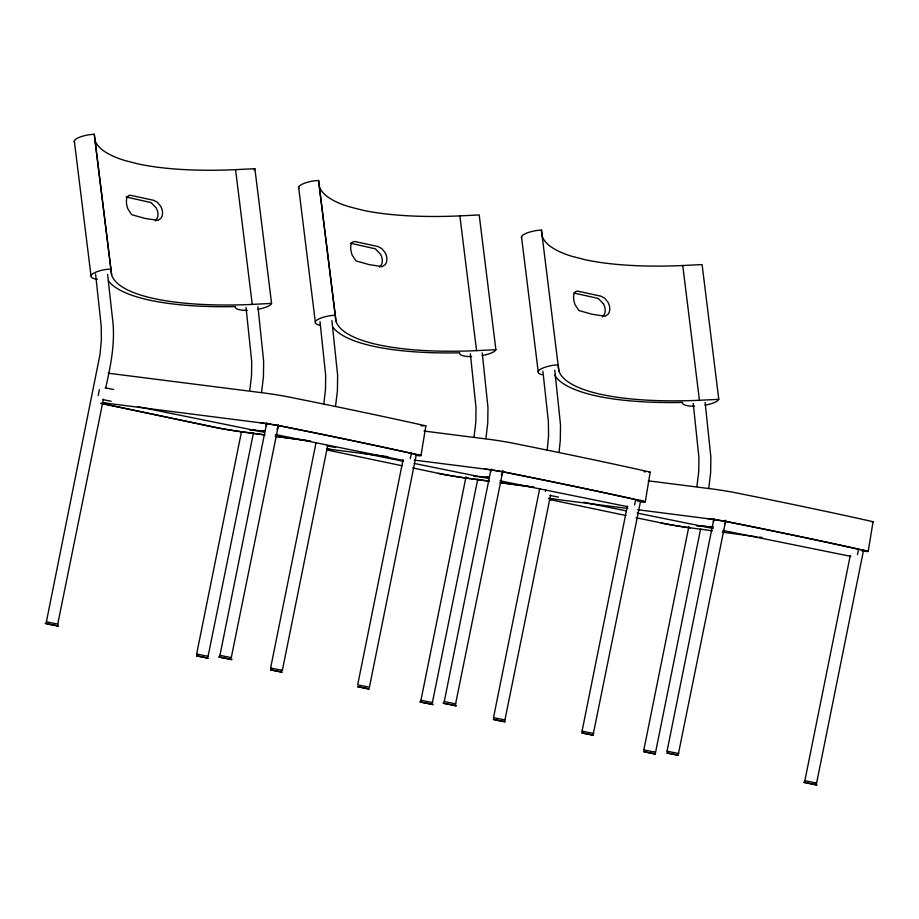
<?xml version="1.0" encoding="UTF-8"?>
<svg xmlns="http://www.w3.org/2000/svg" width="919" height="919" viewBox="0 0 919 919"><rect width="100%" height="100%" fill="white"/><g stroke="black" fill="none" stroke-linecap="round" stroke-linejoin="round"><path stroke-width="1.38" d="M547.196 450.344L548.563 435.893L548.367 421.557L542.899 371.184M559.039 452.148L560.291 440.431L560.51 424.888L554.789 370.242M249.773 390.345L251.519 375.894L251.714 361.512L246.039 307.578M261.559 392.424L263.443 376.824L263.661 361.282L257.94 306.636M323.741 404.326L325.487 389.886L325.682 375.492L320.007 321.57M335.527 406.416L337.411 390.816L337.629 375.274L331.897 320.616M474.078 436.571L475.824 422.12L476.019 407.737L470.356 353.804M485.864 438.65L487.759 423.05L487.966 407.508L482.245 352.862M696.958 486.185L698.704 471.746L698.911 457.363L693.236 403.43M708.756 488.276L710.64 472.676L710.858 457.134L705.126 402.488M420.982 455.64L425.853 425.968M645.287 501.866L650.17 472.194M868.168 551.48L873.05 521.82M99.401 389.656L98.218 395.538M411.436 452.86L410.253 458.742M635.511 500.51L634.558 504.968M858.392 550.125L857.45 554.594M46.387 621.83L100.01 354.504L101.366 340.041L101.182 325.717L95.553 273.942M57.725 624.127L103.41 399.179M105.674 387.933C110.889 364.992 115.668 341.271 112.394 317.675L107.592 274.39M197.206 654.19L196.643 654.041L241.433 431.919M208.062 656.373L253.472 432.826M219.94 655.362L266.636 423.337M231.266 657.659L278.365 425.715M271.174 668.17L270.611 668.033L315.964 443.096M281.34 670.227L282.351 670.399L327.715 445.405M403.039 459.902L357.675 684.873L369.415 687.251L416.192 455.25M421.511 700.416L420.959 700.267L466.025 476.743M432.378 702.598L477.777 479.052M444.245 701.588L490.941 469.563M455.583 703.885L502.957 470.528M494.054 717.796L493.503 717.647L539.706 488.494M504.922 719.979L550.596 495.031M582.06 731.133L627.344 506.128M593.398 733.431L640.784 500.074M644.403 750.03L643.84 749.893L688.905 526.357M654.558 752.098L655.58 752.27L700.657 528.678M667.608 751.317L667.045 751.179L713.822 519.178M678.463 753.511L725.838 520.154M805.423 780.863L804.86 780.713L850.224 555.754M815.59 782.919L816.6 783.091L863.665 549.688M545.404 491.378L545.748 489.965M257.894 309.312A18.369 4.997 -7.1 0 0 270.714 304.671L271.53 303.419L249.417 304.545A189.498 51.487 -7.1 0 1 111.636 275.022L94.289 134.243L89.476 134.668A18.483 5.02 -7.1 0 0 74.496 142.215M157.448 217.964L155.254 220.997M254.023 169.923L254.885 168.717L271.587 303.488M298.801 188.441A18.483 5.02 -7.1 0 1 313.793 180.894L318.606 180.469L319.261 186.5A189.498 51.487 -7.1 0 0 348.852 206.649L362.408 210.152A189.498 51.487 -7.1 0 0 457.03 216.022L479.201 214.943L495.892 349.714L495.019 350.897A18.369 4.997 -7.1 0 1 482.199 355.538M521.682 238.067A18.483 5.02 -7.1 0 1 536.673 230.508L541.44 230.06L542.141 236.114A189.498 51.487 -7.1 0 0 571.733 256.263L585.3 259.767A189.498 51.487 -7.1 0 0 679.922 265.648L702.093 264.592L718.784 399.34L717.9 400.523A18.369 4.997 -7.1 0 1 705.08 405.153M379.558 267.222L381.753 264.19A10.385 7.386 66.3 0 0 380.512 254.149L375.285 248.808L350.461 243.202M602.439 316.848L604.645 313.804A10.385 7.386 66.3 0 0 603.404 303.775M249.497 430.081L256.125 430.448M251.094 430.138L264.706 430.896L260.548 430.689M473.802 476.306L488.885 477.133M486.289 476.972L489.011 477.122M698.291 525.99L706.458 526.438M709.181 526.587L713.259 526.817M696.694 525.932L705.976 526.438M707.733 526.53L713.121 526.828M424.004 431.045L489.425 439.362A19.196 0.735 9.3 0 1 509.827 442.567A896.048 34.129 9.3 0 1 649.664 471.975A19.196 0.735 9.3 0 1 649.078 472.297M106.053 403.2L104.169 402.959A19.804 0.758 9.3 0 0 102.572 402.775M648.309 480.844L712.305 488.977A19.196 0.735 9.3 0 1 732.707 492.182A896.048 34.129 9.3 0 1 872.545 521.59A19.196 0.735 9.3 0 1 871.959 521.923M330.358 449.425L328.474 449.184A19.804 0.758 9.3 0 0 326.877 449M387.852 456.674L329.542 449.253A21.011 0.804 9.3 0 0 327.589 449.012M414.251 460.086L485.358 469.127A18.012 0.689 9.3 0 1 502.888 471.838L517.294 474.709A894.842 34.083 9.3 0 1 633.754 499.201L643.955 501.51A18.012 0.689 9.3 0 1 638.406 501.2M627.803 508.46L552.422 498.879A21.011 0.804 9.3 0 0 548.792 498.443M637.752 509.723L708.239 518.741A18.012 0.689 9.3 0 1 725.78 521.464L740.174 524.324A894.842 34.083 9.3 0 1 856.634 548.815L866.847 551.136A18.012 0.689 9.3 0 1 862.493 550.975M553.249 499.051L551.354 498.81A19.804 0.758 9.3 0 0 548.448 498.5M265.154 434.94L240.33 431.597A19.804 0.758 9.3 0 1 216.608 427.634L102.216 403.567A19.804 0.758 9.3 0 1 100.975 403.28M275.091 436.272L310.565 441.051M264.442 434.905L243.156 432.033A21.011 0.804 9.3 0 1 213.932 427.151L102.825 403.786A21.011 0.804 9.3 0 1 101.216 403.43M275.803 436.433L309.875 441.017M489.459 481.165L464.635 477.823A19.804 0.758 9.3 0 1 440.925 473.859L412.734 467.943M500.809 482.693L533.457 487.081M488.759 481.131L467.461 478.259A21.011 0.804 9.3 0 1 438.237 473.377M500.108 482.659L534.18 487.242M712.34 530.791L687.527 527.449A19.804 0.758 9.3 0 1 663.805 523.474L636.12 517.73M722.277 532.124L757.061 536.857M759.174 537.087L762.023 537.466M46.306 621.795L58.046 624.173M219.848 655.327L231.588 657.705M196.643 654.041L208.383 656.419M270.611 668.033L282.351 670.399M444.164 701.553L455.893 703.931M420.959 700.267L432.688 702.644M493.503 717.647L505.232 720.025M581.98 731.099L593.72 733.477M667.045 751.179L678.785 753.557M643.84 749.893L655.58 752.27M804.86 780.713L816.6 783.091M105.18 387.818L113.611 389.518M102.802 399.581L111.233 401.293M137.942 406.703L264.442 432.332M275.689 434.607L403.602 460.511M327.107 445.807L335.538 447.519M360.845 452.642L403.016 461.189M414.251 463.463L488.747 478.558M499.993 480.832L627.907 506.737M549.999 495.433L558.43 497.133M583.726 502.268L625.896 510.803M637.143 513.078L713.041 528.459M722.885 530.447L850.787 556.363M225.821 658.314C247.648 662.967 203.088 653.604 224.914 658.257M450.126 704.54C471.952 709.192 427.392 699.83 449.219 704.482M52.268 624.782C74.094 629.435 29.546 620.072 51.361 624.725M426.014 703.196C404.188 698.543 448.748 707.906 426.921 703.253M809.926 783.643C788.065 778.979 832.683 788.364 810.834 783.7M327.13 450.011L402.131 465.772M550.021 499.626L625.908 515.513M326.521 449.793L328.06 450.126M549.401 499.419L550.952 499.752M574.099 293.069L598.166 298.422L603.404 303.775M126.156 196.976L150.98 202.582L156.207 207.924A10.385 7.386 66.3 0 1 157.448 217.964M495.892 349.714L473.722 350.771A189.498 51.487 -7.1 0 1 335.952 321.248L319.433 187.913M419.65 455.284L409.449 452.975A894.842 34.083 9.3 0 0 292.989 428.484L278.583 425.612A18.012 0.689 9.3 0 0 261.042 422.901L105.237 403.027A21.011 0.804 9.3 0 0 103.284 402.786M335.952 321.248L335.286 315.217L330.472 315.642A18.483 5.02 -7.1 0 0 319.456 325.119M254.873 168.682L232.725 169.797A189.498 51.487 -7.1 0 1 138.103 163.927L124.536 160.423A189.498 51.487 -7.1 0 1 94.956 140.262L94.289 134.243M541.44 230.06L558.832 370.862A189.498 51.487 -7.1 0 0 696.602 400.397L718.784 399.34M554.777 375.113L555.65 376.744A194.506 52.842 -7.1 0 0 680.428 402.476L682.587 402.407A18.369 4.997 -7.1 0 0 694.511 406.198M682.748 265.488L699.439 400.236M521.498 236.769L538.189 371.517M459.868 215.862L476.559 350.61M318.606 180.469L335.286 315.217M298.618 187.143L315.297 321.903M235.563 169.636L252.254 304.384M94.956 140.262L111.636 275.022M74.301 140.917L90.992 275.677M558.832 370.862L558.178 364.843L553.364 365.257A18.483 5.02 -7.1 0 0 542.348 374.734M110.981 269.095L106.167 269.416A18.483 5.02 -7.1 0 0 91.567 274.735A18.483 5.02 -7.1 0 0 97.403 279.261M278.273 424.808A6.008 5.985 -86.8 0 1 276.918 429.196M266.349 425.934A6.008 5.985 -86.8 0 1 266.866 422.866M108.453 280.892A194.506 52.842 -7.1 0 0 233.242 306.624L235.402 306.555A18.369 4.997 -7.1 0 0 247.314 310.358M108.155 373.183A21.011 0.804 9.3 0 1 110.096 373.436L265.12 393.137A19.196 0.735 9.3 0 1 285.522 396.342A896.048 34.129 9.3 0 1 425.359 425.75A19.196 0.735 9.3 0 1 425.302 426.094M260.249 422.729A19.196 0.735 9.3 0 1 280.651 425.934A896.048 34.129 9.3 0 1 420.488 455.342A19.196 0.735 9.3 0 1 416.181 455.307M423.211 425.945A19.196 0.735 9.3 0 1 421.051 425.704M419.661 455.284A18.012 0.689 9.3 0 1 416.376 455.25M725.401 522.21A6.008 5.985 -86.8 0 1 724.942 523.715M713.546 521.774A6.008 5.985 -86.8 0 1 714.063 518.707M707.446 518.58A19.196 0.735 9.3 0 1 727.848 521.785A896.048 34.129 9.3 0 1 867.674 551.193A19.196 0.735 9.3 0 1 862.091 550.986M690.341 527.885A21.011 0.804 9.3 0 1 661.117 522.991M502.578 471.033A6.008 5.985 -86.8 0 1 501.234 475.422M490.654 472.159A6.008 5.985 -86.8 0 1 491.171 469.092M332.77 327.118A194.506 52.842 -7.1 0 0 457.547 352.85L459.707 352.781A18.369 4.997 -7.1 0 0 471.619 356.583M484.554 468.954A19.196 0.735 9.3 0 1 504.956 472.159A896.048 34.129 9.3 0 1 644.793 501.567A19.196 0.735 9.3 0 1 640.486 501.533M639.199 501.372A19.196 0.735 9.3 0 1 637.797 501.188M645.356 471.929A19.196 0.735 9.3 0 1 644.07 471.769M127.178 197.034L126.615 198.803A10.362 4.618 74.9 0 0 127.856 208.831L131.67 214.667L144.846 218.4L157.976 220.376L160.974 218.32L162.008 216.39A10.362 7.467 65.9 0 0 160.768 206.35L157.436 202.306L153.668 200.319L130.843 195.356L128.878 195.46L127.178 197.034M351.495 243.259L350.92 245.028A10.362 4.618 74.9 0 0 352.161 255.057L355.986 260.893L369.162 264.626L382.281 266.602L385.279 264.546L386.325 262.616A10.362 7.467 65.9 0 0 385.084 252.576L381.741 248.532L377.985 246.545L355.148 241.582L353.183 241.686L351.495 243.259M574.375 292.874L573.801 294.643A10.362 4.618 74.9 0 0 575.041 304.683L578.867 310.507L592.043 314.241L605.173 316.228L608.16 314.16L609.205 312.23A10.362 7.467 65.9 0 0 607.964 302.202L604.622 298.147L600.865 296.171L578.028 291.197L576.075 291.3L574.375 292.874M196.609 655.856L208.027 658.188L196.609 655.856M270.577 669.836L281.995 672.168L270.577 669.836M357.64 686.688L369.059 689.009L357.64 686.688M493.457 719.462L504.876 721.794L493.457 719.462M581.945 732.914L593.364 735.234L581.945 732.914M667.01 752.994L678.429 755.315L667.01 752.994M643.805 751.708L655.224 754.028L643.805 751.708"/></g></svg>
